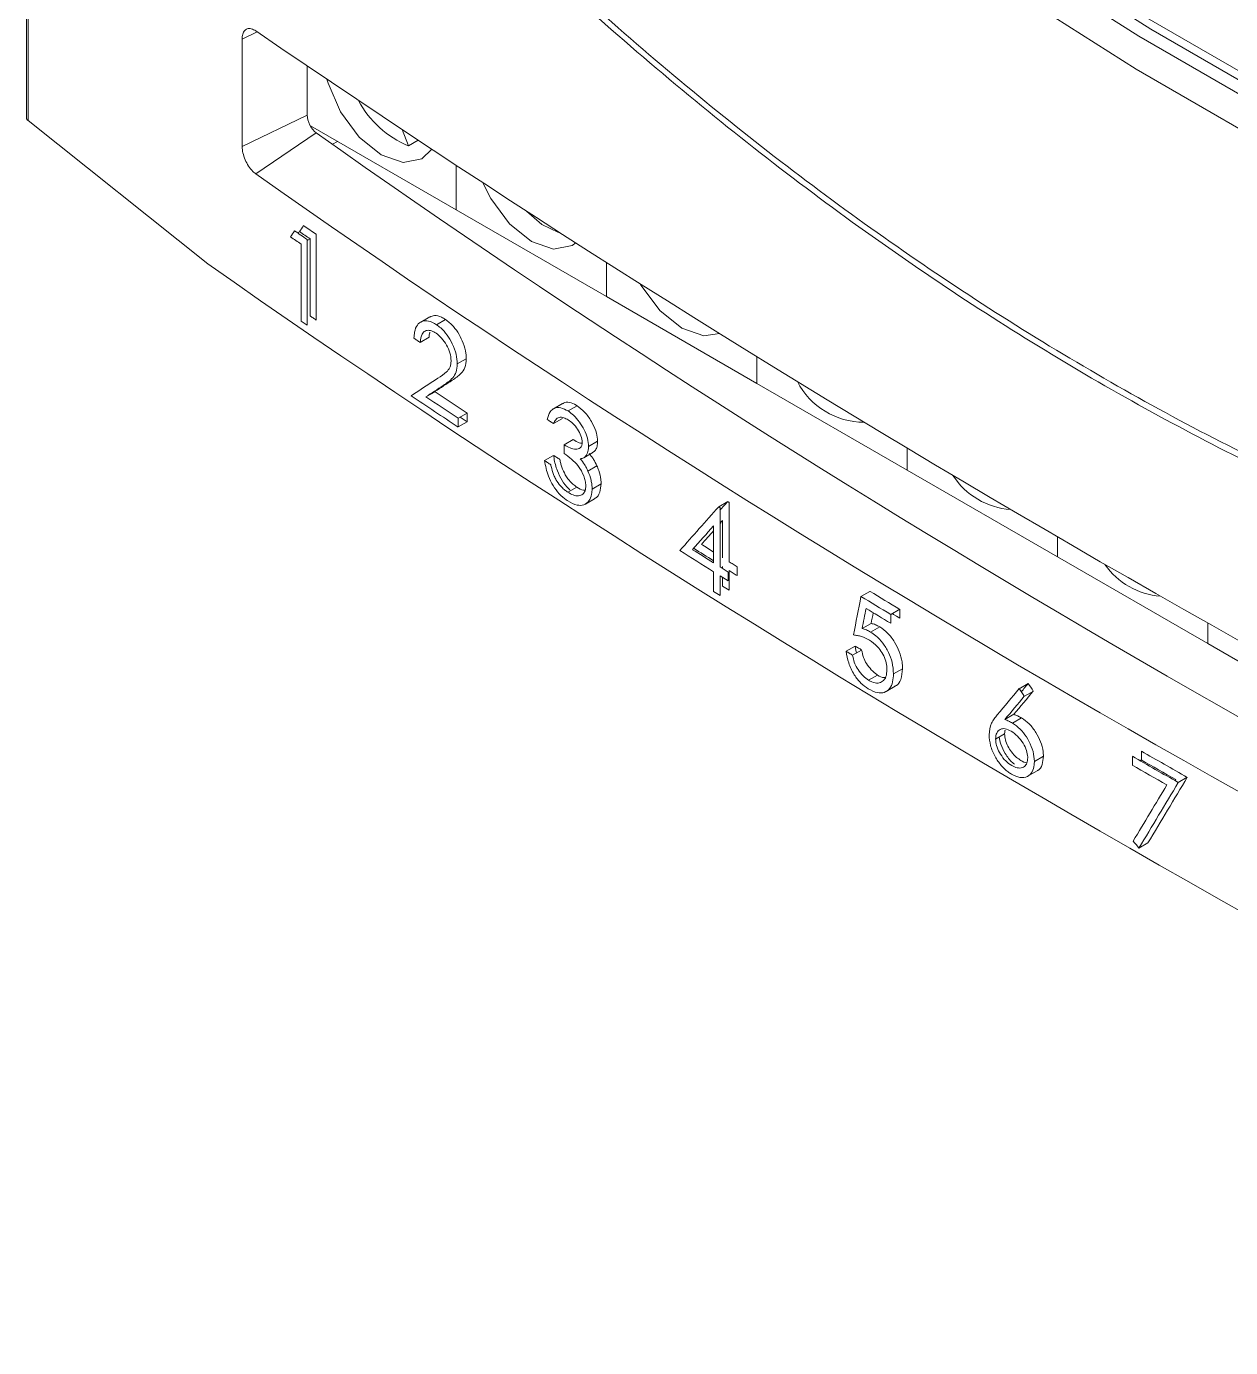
# Model space of a CAD drawing. Header units: millimetres. Extents: x -829 to 2887, y -460 to 1788.
# Drawn here: x 1915.82 to 1929.98, y 397.54 to 413.08 of the extents above; entities that cross this region are included whole.
import ezdxf

# ---------------------------------------------------------------- set-up
doc = ezdxf.new("R2010")
doc.units = ezdxf.units.MM

msp = doc.modelspace()

# ---------------------------------------------------------------- linework, layer by layer
at = {"color": 7, "linetype": 'Continuous', "lineweight": 15}
for p, q in [((1915.82, 420.62), (1915.82, 411.993)), ((1918.358, 412.931), (1918.358, 411.666)), ((1919.124, 412.614), (1919.124, 412.037)), ((1917.953, 410.287), (1915.842, 411.971)), ((1920.313, 411.674), (1920.238, 411.867)), ((1919.481, 411.727), (1919.42, 411.693)), ((1920.564, 409.663), (1920.458, 409.602)), ((1920.642, 409.571), (1920.748, 409.633)), ((1920.887, 409.109), (1920.994, 409.17)), ((1920.52, 408.722), (1920.626, 408.783)), ((1922.125, 408.643), (1922.019, 408.582)), ((1922.191, 408.556), (1922.297, 408.617)), ((1922.146, 408.158), (1922.252, 408.219)), ((1922.146, 408.158), (1922.146, 408.054)), ((1922.432, 408.138), (1922.538, 408.2)), ((1922.375, 408.006), (1922.482, 408.067)), ((1922.474, 407.638), (1922.58, 407.7)), ((1922.396, 407.461), (1922.502, 407.523)), ((1925.636, 406.373), (1925.742, 406.434)), ((1925.65, 405.996), (1925.756, 406.057)), ((1925.75, 405.955), (1925.857, 406.016)), ((1926.019, 405.463), (1926.125, 405.524)), ((1925.726, 405.388), (1925.832, 405.449)), ((1925.932, 405.256), (1926.038, 405.317)), ((1927.676, 404.434), (1927.782, 404.496)), ((1927.583, 404.251), (1927.708, 404.323)), ((1929.325, 404.21), (1929.341, 404.219))]:
    msp.add_line(p, q, dxfattribs=at)
at = {"color": 8, "linetype": 'Continuous', "lineweight": 15}
for p, q in [((1915.842, 420.585), (1915.842, 411.971)), ((1918.358, 412.931), (1918.526, 413.013)), ((1918.358, 411.666), (1919.124, 412.037)), ((1918.519, 411.345), (1919.229, 411.827)), ((1920.723, 408.856), (1920.829, 408.917))]:
    msp.add_line(p, q, dxfattribs=at)
at = {"color": 144, "linetype": 'Continuous', "lineweight": 0}
for p, q in [((1920.876, 410.921), (1919.16, 411.912)), ((1920.428, 411.741), (1920.313, 411.674)), ((1920.876, 411.445), (1920.876, 410.921)), ((1922.644, 409.901), (1920.876, 410.921)), ((1919.009, 410.651), (1919.034, 410.665)), ((1919.228, 410.635), (1919.228, 409.626)), ((1922.08, 410.654), (1922.076, 410.666)), ((1919.05, 410.519), (1919.05, 409.614)), ((1919.122, 410.56), (1919.156, 410.58)), ((1919.122, 409.565), (1919.122, 410.573)), ((1919.156, 409.675), (1919.156, 410.58)), ((1922.644, 410.303), (1922.644, 409.901)), ((1924.412, 408.881), (1922.644, 409.901)), ((1919.05, 409.614), (1919.122, 409.565)), ((1920.451, 409.363), (1920.557, 409.424)), ((1924.412, 409.194), (1924.412, 408.881)), ((1926.18, 407.86), (1924.412, 408.881)), ((1920.898, 408.471), (1921.004, 408.532)), ((1920.898, 408.368), (1920.898, 408.471)), ((1920.898, 408.368), (1921.004, 408.429)), ((1921.004, 408.532), (1921.004, 408.429)), ((1922.02, 408.408), (1922.126, 408.469)), ((1926.18, 408.119), (1926.18, 407.86)), ((1921.914, 407.972), (1922.02, 408.033)), ((1922.425, 407.849), (1922.531, 407.911)), ((1927.947, 406.84), (1926.18, 407.86)), ((1922.19, 407.6), (1922.296, 407.661)), ((1923.963, 407.429), (1924.069, 407.49)), ((1923.979, 406.721), (1923.979, 407.419)), ((1924.085, 407.481), (1924.085, 406.783)), ((1923.903, 407.206), (1923.903, 406.768)), ((1924.009, 406.83), (1924.009, 407.267)), ((1927.947, 407.075), (1927.947, 406.84)), ((1923.979, 406.721), (1924.075, 406.661)), ((1924.009, 406.702), (1924.009, 406.726)), ((1924.181, 406.722), (1924.181, 406.619)), ((1929.715, 405.82), (1927.947, 406.84)), ((1923.903, 406.665), (1923.903, 406.432)), ((1923.979, 406.385), (1923.979, 406.618)), ((1923.979, 406.618), (1924.075, 406.558)), ((1924.009, 406.494), (1924.009, 406.599)), ((1924.075, 406.558), (1924.075, 406.661)), ((1924.085, 406.679), (1924.085, 406.447)), ((1923.903, 406.432), (1923.979, 406.385)), ((1924.009, 406.494), (1924.085, 406.447)), ((1925.986, 406.162), (1926.092, 406.223)), ((1925.986, 406.058), (1925.986, 406.162)), ((1926.092, 406.223), (1926.092, 406.119)), ((1929.715, 406.061), (1929.715, 405.82)), ((1925.462, 405.729), (1925.568, 405.791)), ((1931.483, 404.799), (1929.715, 405.82)), ((1925.538, 405.683), (1925.644, 405.744)), ((1927.498, 405.289), (1927.604, 405.351)), ((1927.558, 405.2), (1927.664, 405.261)), ((1927.329, 404.927), (1927.435, 404.988)), ((1927.418, 404.884), (1927.524, 404.945)), ((1927.22, 404.696), (1927.326, 404.757)), ((1928.934, 404.451), (1928.934, 404.555)), ((1928.828, 404.493), (1928.828, 404.39)), ((1928.918, 404.442), (1928.934, 404.451)), ((1929.368, 404.185), (1929.474, 404.247)), ((1928.906, 403.414), (1929.012, 403.476))]:
    msp.add_line(p, q, dxfattribs=at)
at = {"color": 7, "linetype": 'Continuous', "lineweight": 15, "flags": 128}
for points in [[(1940.903, 407.909), (1939.085, 408.423), (1937.103, 409.1), (1935.103, 409.903), (1933.09, 410.83), (1931.07, 411.879), (1929.047, 413.047), (1927.026, 414.33), (1925.013, 415.727), (1923.013, 417.233), (1921.031, 418.844), (1919.071, 420.556)], [(1918.93, 420.475), (1920.889, 418.762), (1922.872, 417.151), (1924.872, 415.645), (1926.885, 414.249), (1928.905, 412.965), (1930.928, 411.797), (1932.949, 410.748), (1934.962, 409.821), (1936.962, 409.018), (1938.944, 408.341), (1940.903, 407.792)], [(1940.703, 408.111), (1938.781, 408.661), (1936.838, 409.333), (1934.877, 410.127), (1932.905, 411.04), (1930.925, 412.069), (1928.943, 413.213), (1926.964, 414.469), (1924.991, 415.833), (1923.031, 417.303), (1921.087, 418.874), (1919.165, 420.543)], [(1941.257, 407.28), (1939.236, 407.832), (1937.191, 408.519), (1935.126, 409.339), (1933.048, 410.29), (1930.961, 411.371), (1928.872, 412.577), (1926.785, 413.905), (1924.707, 415.353), (1922.642, 416.916), (1920.597, 418.59), (1918.577, 420.371)], [(1920.587, 411.636), (1920.47, 411.522), (1920.251, 411.48), (1919.992, 411.57), (1919.734, 411.778), (1919.514, 412.074), (1919.368, 412.412), (1919.355, 412.458)], [(1922.283, 410.533), (1922.238, 410.502), (1922.019, 410.459), (1921.76, 410.549), (1921.502, 410.758), (1921.282, 411.054), (1921.19, 411.24)], [(1923.974, 409.466), (1923.787, 409.439), (1923.528, 409.529), (1923.269, 409.738), (1923.05, 410.033), (1923.04, 410.052)], [(1921.004, 408.429), (1920.935, 408.475), (1920.921, 408.484)]]:
    msp.add_lwpolyline(points, dxfattribs=at)
at = {"color": 144, "linetype": 'Continuous', "lineweight": 0, "flags": 128}
for points in [[(1922.08, 410.654), (1921.884, 410.751), (1921.701, 410.908)], [(1919.228, 409.626), (1919.219, 409.632), (1919.21, 409.639), (1919.201, 409.645), (1919.192, 409.651), (1919.183, 409.657), (1919.174, 409.663), (1919.165, 409.669), (1919.156, 409.675)], [(1920.378, 409.412), (1920.387, 409.406), (1920.396, 409.4), (1920.405, 409.394), (1920.414, 409.387), (1920.424, 409.381), (1920.433, 409.375), (1920.442, 409.369), (1920.451, 409.363)], [(1921.946, 408.456), (1921.955, 408.45), (1921.964, 408.444), (1921.974, 408.438), (1921.983, 408.432), (1921.992, 408.426), (1922.001, 408.42), (1922.01, 408.414), (1922.02, 408.408)], [(1921.988, 407.924), (1921.979, 407.93), (1921.97, 407.936), (1921.96, 407.942), (1921.951, 407.948), (1921.942, 407.954), (1921.933, 407.96), (1921.923, 407.966), (1921.914, 407.972)], [(1922.02, 408.033), (1922.03, 408.027), (1922.039, 408.021), (1922.048, 408.015), (1922.057, 408.009), (1922.066, 408.003), (1922.076, 407.998), (1922.085, 407.992), (1922.094, 407.986)], [(1924.069, 407.49), (1924.071, 407.489), (1924.073, 407.488), (1924.075, 407.487), (1924.077, 407.485), (1924.079, 407.484), (1924.081, 407.483), (1924.083, 407.482), (1924.085, 407.481)], [(1923.979, 407.419), (1923.977, 407.421), (1923.975, 407.422), (1923.973, 407.423), (1923.971, 407.424), (1923.969, 407.425), (1923.967, 407.426), (1923.965, 407.428), (1923.963, 407.429)], [(1924.085, 406.783), (1924.097, 406.775), (1924.109, 406.767), (1924.121, 406.76), (1924.133, 406.752), (1924.145, 406.745), (1924.157, 406.737), (1924.169, 406.73), (1924.181, 406.722)], [(1924.181, 406.619), (1924.169, 406.626), (1924.157, 406.634), (1924.145, 406.641), (1924.133, 406.649), (1924.121, 406.657), (1924.109, 406.664), (1924.097, 406.672), (1924.085, 406.679)], [(1926.092, 406.119), (1926.056, 406.141), (1926.02, 406.163), (1926.005, 406.172)], [(1925.568, 405.791), (1925.577, 405.785), (1925.587, 405.779), (1925.596, 405.773), (1925.606, 405.767), (1925.615, 405.762), (1925.625, 405.756), (1925.635, 405.75), (1925.644, 405.744)], [(1925.538, 405.683), (1925.529, 405.689), (1925.519, 405.695), (1925.509, 405.7), (1925.5, 405.706), (1925.49, 405.712), (1925.481, 405.718), (1925.471, 405.724), (1925.462, 405.729)]]:
    msp.add_lwpolyline(points, dxfattribs=at)
at = {"color": 144, "linetype": 'Continuous', "lineweight": 0}
for centre, radius, start, end in [((1920.755, 412.749), 1.162, 207.7539, 247.5994), ((1982.883, 503.537), 112.728, 235.46381, 235.55472), ((1982.989, 503.598), 112.728, 235.46381, 235.55472), ((1998.201, 525.383), 140.051, 237.76851, 237.96015), ((2000.847, 529.709), 145.034, 237.84283, 237.95916), ((1992.723, 516.555), 129.552, 237.78961, 237.91261), ((1990.762, 513.528), 125.858, 237.83494, 237.91201), ((2000.194, 529.267), 143.83, 238.80466, 238.93974), ((2004.867, 537.231), 152.869, 240.21675, 240.45004), ((2004.068, 535.948), 151.464, 240.2147, 240.45016)]:
    msp.add_arc(centre, radius, start, end, dxfattribs=at)
at = {"color": 7, "linetype": 'Continuous', "lineweight": 15}
for centre, radius, start, end in [((1990.379, 514.349), 125.97, 235.44431, 235.51198), ((1990.485, 514.411), 125.97, 235.44431, 235.51198), ((1925.673, 409.308), 0.884, 207.342, 270.0299), ((1995.07, 520.316), 134.291, 236.19083, 236.47323), ((1995.51, 520.978), 134.89, 236.27906, 236.47168), ((1996.189, 522.104), 136.313, 236.28145, 236.47205), ((1927.458, 408.277), 0.882, 212.8268, 266.041), ((1929.224, 407.246), 0.872, 214.5666, 265.7449), ((2000.766, 530.196), 144.726, 238.77618, 238.93808), ((2001.586, 531.676), 146.523, 238.77866, 238.93858), ((2000.988, 530.448), 145.251, 240.21161, 240.3965), ((2006.342, 539.713), 155.845, 240.2179, 240.39022)]:
    msp.add_arc(centre, radius, start, end, dxfattribs=at)
for centre, major_axis, ratio, start_param, end_param in [((2040.834, 460.307), (158.827, -11.089), 0.524922, 3.87081, 4.056439), ((2040.834, 481.235), (157.721, 13.114), 0.625176, 3.781651, 3.964216), ((2040.834, 481.235), (158.719, 13.197), 0.625176, 3.78224, 3.967869), ((2040.834, 465.771), (158.926, -2.824), 0.565072, 3.83862, 4.035443), ((2040.728, 478.875), (158.91, 98.02), 0.028161, 2.409776, 2.412797), ((2040.834, 478.81), (158.91, 98.03), 0.028204, 2.409152, 2.411101), ((2040.728, 478.749), (158.91, 98.03), 0.028204, 2.409152, 2.411101), ((2040.834, 477.253), (157.549, 137.975), 0.151739, 2.263875, 2.264717), ((2040.728, 477.192), (157.549, 137.975), 0.151739, 2.263875, 2.268119), ((2040.728, 485.087), (127.985, 571.084), 0.165007, 1.745936, 1.746733), ((2040.728, 484.657), (127.961, 571.864), 0.164838, 1.74514, 1.745559), ((2040.834, 484.718), (127.961, 571.864), 0.164838, 1.745338, 1.745559), ((2040.834, 471.237), (157.033, 146.103), 0.167709, 2.208977, 2.209711), ((2040.728, 471.176), (157.033, 146.103), 0.167709, 2.208977, 2.211296), ((2040.728, 471.015), (157.031, 146.14), 0.167777, 2.208338, 2.21039), ((2040.834, 471.076), (157.031, 146.14), 0.167777, 2.208338, 2.21039), ((2040.834, 467.414), (152.71, 196.234), 0.22442, 2.066367, 2.070451), ((2040.728, 467.549), (152.716, 196.174), 0.224384, 2.067682, 2.071188), ((2040.728, 467.353), (152.71, 196.234), 0.22442, 2.066367, 2.070451)]:
    msp.add_ellipse(centre, major_axis=major_axis, ratio=ratio, start_param=start_param, end_param=end_param, dxfattribs=at)
at = {"color": 144, "linetype": 'Continuous', "lineweight": 0}
for centre, major_axis, ratio, start_param, end_param in [((2040.728, 489.421), (155.035, 171.523), 0.203971, 2.221552, 2.22201), ((2040.834, 489.482), (155.035, 171.523), 0.203971, 2.221552, 2.22201), ((2040.728, 477.041), (157.543, 138.068), 0.151936, 2.264168, 2.266486), ((2040.834, 477.102), (157.543, 138.068), 0.151936, 2.264168, 2.264455), ((2040.834, 477.102), (157.543, 138.068), 0.151936, 2.265153, 2.266486), ((2040.834, 468.963), (-120.584, 161.415), 0.641416, 1.487296, 1.487833), ((2040.728, 468.902), (-120.584, 161.415), 0.641416, 1.487296, 1.487833), ((2040.728, 468.97), (136.084, -116.734), 0.703342, 4.474235, 4.474837)]:
    msp.add_ellipse(centre, major_axis=major_axis, ratio=ratio, start_param=start_param, end_param=end_param, dxfattribs=at)
at = {"color": 8, "linetype": 'Continuous', "lineweight": 15}
for points, knots in [([(1942.668, 405.087), (1941.804, 405.09), (1940.07, 405.095), (1937.406, 405.46), (1934.703, 406.109), (1932.036, 407.061), (1929.439, 408.287), (1926.916, 409.776), (1924.432, 411.553), (1922.258, 413.397), (1920.395, 415.199), (1918.823, 416.884), (1917.297, 418.671), (1916.328, 419.945), (1915.842, 420.585)], [0, 0, 0, 0, 0.0919734, 0.1845282, 0.2790009, 0.3741779, 0.4640283, 0.5545162, 0.6470118, 0.7401933, 0.8048598, 0.8695277, 0.9345204, 1, 1, 1, 1]), ([(1915.886, 420.637), (1916.365, 420.007), (1917.324, 418.745), (1918.84, 416.966), (1920.416, 415.274), (1922.255, 413.493), (1924.384, 411.68), (1926.831, 409.916), (1929.377, 408.398), (1931.988, 407.16), (1934.632, 406.212), (1937.299, 405.559), (1939.991, 405.177), (1941.77, 405.171), (1942.663, 405.168)], [0, 0, 0, 0, 0.064576, 0.129456, 0.194335, 0.259814, 0.349674, 0.440157, 0.532637, 0.625816, 0.717712, 0.810266, 0.904809, 1, 1, 1, 1])]:
    msp.add_open_spline(points, degree=3, knots=knots, dxfattribs=at)
at = {"color": 7, "linetype": 'Continuous', "lineweight": 15}
for points, knots in [([(1918.519, 413.026), (1918.501, 413.037), (1918.464, 413.057), (1918.415, 413.055), (1918.379, 413.027), (1918.36, 412.982), (1918.358, 412.945), (1918.358, 412.931)], [0, 0, 0, 0, 0.2167925, 0.4337865, 0.6503452, 0.8660329, 1, 1, 1, 1]), ([(1919.124, 412.037), (1919.124, 412.001), (1919.135, 411.958), (1919.174, 411.881), (1919.201, 411.847), (1919.229, 411.827)], [0, 0, 0, 0, 0.5, 0.5, 1, 1, 1, 1]), ([(1915.842, 411.971), (1915.837, 411.975), (1915.827, 411.983), (1915.82, 411.991), (1915.821, 411.993), (1915.821, 411.993)], [0, 0, 0, 0, 0.384159, 0.767361, 1, 1, 1, 1]), ([(1918.358, 411.666), (1918.359, 411.641), (1918.363, 411.592), (1918.391, 411.511), (1918.432, 411.435), (1918.477, 411.378), (1918.507, 411.354), (1918.519, 411.345)], [0, 0, 0, 0, 0.214323, 0.428903, 0.643957, 0.85993, 1, 1, 1, 1]), ([(1920.566, 409.659), (1920.583, 409.668), (1920.622, 409.687), (1920.689, 409.669), (1920.733, 409.642), (1920.748, 409.633)], [0, 0, 0, 0, 0.34233, 0.779933, 1, 1, 1, 1]), ([(1920.642, 409.571), (1920.611, 409.589), (1920.549, 409.624), (1920.471, 409.616), (1920.413, 409.57), (1920.384, 409.497), (1920.38, 409.436), (1920.378, 409.412)], [0, 0, 0, 0, 0.219926, 0.441897, 0.637299, 0.852131, 1, 1, 1, 1]), ([(1920.887, 409.109), (1920.885, 409.146), (1920.88, 409.221), (1920.834, 409.343), (1920.771, 409.453), (1920.703, 409.528), (1920.659, 409.559), (1920.642, 409.571)], [0, 0, 0, 0, 0.223223, 0.448202, 0.658167, 0.867193, 1, 1, 1, 1]), ([(1920.748, 409.633), (1920.781, 409.608), (1920.839, 409.563), (1920.911, 409.459), (1920.963, 409.35), (1920.99, 409.249), (1920.993, 409.191), (1920.994, 409.17)], [0, 0, 0, 0, 0.254074, 0.451379, 0.64818, 0.87053, 1, 1, 1, 1]), ([(1920.451, 409.363), (1920.456, 409.399), (1920.464, 409.457), (1920.508, 409.501), (1920.557, 409.509), (1920.603, 409.493), (1920.63, 409.476), (1920.638, 409.471)], [0, 0, 0, 0, 0.320994, 0.522019, 0.72347, 0.916229, 1, 1, 1, 1]), ([(1920.567, 409.484), (1920.566, 409.481), (1920.559, 409.465), (1920.558, 409.443), (1920.557, 409.424)], [0, 0, 0, 0, 0.1626134, 1, 1, 1, 1]), ([(1920.723, 408.856), (1920.743, 408.869), (1920.782, 408.896), (1920.836, 408.943), (1920.88, 409.008), (1920.885, 409.076), (1920.887, 409.109)], [0, 0, 0, 0, 0.2513342, 0.5028604, 0.7561686, 1, 1, 1, 1]), ([(1920.994, 409.17), (1920.99, 409.133), (1920.984, 409.059), (1920.92, 408.98), (1920.864, 408.941), (1920.829, 408.917)], [0, 0, 0, 0, 0.273465, 0.547759, 1, 1, 1, 1]), ([(1922.191, 408.556), (1922.162, 408.571), (1922.104, 408.602), (1922.031, 408.595), (1921.973, 408.548), (1921.955, 408.489), (1921.946, 408.456)], [0, 0, 0, 0, 0.244571, 0.491062, 0.716485, 1, 1, 1, 1]), ([(1922.127, 408.64), (1922.131, 408.643), (1922.15, 408.663), (1922.207, 408.66), (1922.263, 408.638), (1922.293, 408.619), (1922.297, 408.617)], [0, 0, 0, 0, 0.088989, 0.525234, 0.945879, 1, 1, 1, 1]), ([(1922.297, 408.617), (1922.327, 408.594), (1922.388, 408.547), (1922.467, 408.44), (1922.519, 408.326), (1922.536, 408.245), (1922.538, 408.207), (1922.538, 408.2)], [0, 0, 0, 0, 0.254823, 0.511253, 0.745007, 0.948291, 1, 1, 1, 1]), ([(1922.02, 408.408), (1922.028, 408.424), (1922.044, 408.456), (1922.084, 408.486), (1922.137, 408.482), (1922.175, 408.461), (1922.192, 408.452)], [0, 0, 0, 0, 0.252631, 0.5070953, 0.779329, 1, 1, 1, 1]), ([(1922.432, 408.138), (1922.429, 408.17), (1922.423, 408.233), (1922.383, 408.336), (1922.325, 408.429), (1922.259, 408.506), (1922.212, 408.54), (1922.191, 408.556)], [0, 0, 0, 0, 0.202744, 0.406057, 0.609985, 0.819351, 1, 1, 1, 1]), ([(1922.358, 408.186), (1922.357, 408.173), (1922.356, 408.159), (1922.348, 408.137), (1922.342, 408.129), (1922.321, 408.109), (1922.301, 408.105), (1922.26, 408.107), (1922.238, 408.112), (1922.192, 408.13), (1922.169, 408.143), (1922.146, 408.158)], [0, 0, 0, 0, 0.125, 0.125, 0.25, 0.25, 0.5, 0.5, 0.75, 0.75, 1, 1, 1, 1]), ([(1922.252, 408.219), (1922.276, 408.204), (1922.312, 408.181), (1922.345, 408.178), (1922.356, 408.177)], [0, 0, 0, 0, 0.656951, 1, 1, 1, 1]), ([(1922.335, 407.993), (1922.349, 407.996), (1922.381, 408.004), (1922.417, 408.043), (1922.431, 408.095), (1922.431, 408.13), (1922.432, 408.138)], [0, 0, 0, 0, 0.252338, 0.577406, 0.895748, 1, 1, 1, 1]), ([(1922.538, 408.2), (1922.537, 408.179), (1922.534, 408.139), (1922.515, 408.092), (1922.492, 408.077), (1922.48, 408.069)], [0, 0, 0, 0, 0.337193, 0.676531, 1, 1, 1, 1]), ([(1921.914, 407.972), (1921.926, 407.911), (1921.944, 407.812), (1922.013, 407.675), (1922.086, 407.577), (1922.148, 407.524), (1922.182, 407.501), (1922.189, 407.497)], [0, 0, 0, 0, 0.331837, 0.538661, 0.745648, 0.951471, 1, 1, 1, 1]), ([(1922.21, 407.63), (1922.205, 407.634), (1922.172, 407.66), (1922.119, 407.738), (1922.057, 407.861), (1922.031, 407.964), (1922.022, 408.022), (1922.02, 408.033)], [0, 0, 0, 0, 0.049587, 0.314112, 0.578668, 0.920434, 1, 1, 1, 1]), ([(1922.474, 407.638), (1922.473, 407.655), (1922.472, 407.688), (1922.46, 407.759), (1922.439, 407.813), (1922.425, 407.849)], [0, 0, 0, 0, 0.251318, 0.503187, 1, 1, 1, 1]), ([(1922.531, 407.911), (1922.538, 407.892), (1922.56, 407.839), (1922.578, 407.765), (1922.579, 407.716), (1922.58, 407.7)], [0, 0, 0, 0, 0.251611, 0.747177, 1, 1, 1, 1]), ([(1922.4, 407.677), (1922.398, 407.656), (1922.395, 407.614), (1922.363, 407.572), (1922.315, 407.552), (1922.253, 407.563), (1922.21, 407.588), (1922.19, 407.6)], [0, 0, 0, 0, 0.178091, 0.356947, 0.579371, 0.800765, 1, 1, 1, 1]), ([(1922.296, 407.661), (1922.322, 407.644), (1922.356, 407.622), (1922.385, 407.624), (1922.392, 407.624)], [0, 0, 0, 0, 0.776316, 1, 1, 1, 1]), ([(1922.58, 407.7), (1922.576, 407.665), (1922.569, 407.594), (1922.535, 407.537), (1922.505, 407.528), (1922.5, 407.527)], [0, 0, 0, 0, 0.451565, 0.90481, 1, 1, 1, 1]), ([(1922.189, 407.497), (1922.226, 407.477), (1922.293, 407.441), (1922.381, 407.446), (1922.439, 407.493), (1922.47, 407.562), (1922.473, 407.618), (1922.474, 407.638)], [0, 0, 0, 0, 0.255909, 0.465916, 0.676765, 0.878652, 1, 1, 1, 1]), ([(1925.75, 405.955), (1925.742, 405.96), (1925.725, 405.97), (1925.691, 405.984), (1925.667, 405.991), (1925.65, 405.996)], [0, 0, 0, 0, 0.25044, 0.501075, 1, 1, 1, 1]), ([(1926.019, 405.463), (1926.016, 405.508), (1926.011, 405.589), (1925.962, 405.718), (1925.895, 405.829), (1925.82, 405.909), (1925.77, 405.942), (1925.75, 405.955)], [0, 0, 0, 0, 0.250907, 0.454492, 0.658053, 0.862826, 1, 1, 1, 1]), ([(1925.756, 406.057), (1925.764, 406.055), (1925.781, 406.051), (1925.814, 406.039), (1925.84, 406.025), (1925.857, 406.016)], [0, 0, 0, 0, 0.250585, 0.501075, 1, 1, 1, 1]), ([(1925.857, 406.016), (1925.888, 405.994), (1925.952, 405.95), (1926.033, 405.843), (1926.092, 405.724), (1926.122, 405.615), (1926.124, 405.551), (1926.125, 405.524)], [0, 0, 0, 0, 0.218407, 0.438826, 0.635678, 0.84545, 1, 1, 1, 1]), ([(1925.584, 405.71), (1925.581, 405.722), (1925.572, 405.749), (1925.569, 405.776), (1925.568, 405.791)], [0, 0, 0, 0, 0.428191, 1, 1, 1, 1]), ([(1925.737, 405.86), (1925.769, 405.837), (1925.822, 405.8), (1925.885, 405.715), (1925.924, 405.635), (1925.941, 405.565), (1925.942, 405.527), (1925.942, 405.513)], [0, 0, 0, 0, 0.3072, 0.502442, 0.697705, 0.887169, 1, 1, 1, 1]), ([(1925.462, 405.729), (1925.469, 405.684), (1925.484, 405.592), (1925.55, 405.457), (1925.633, 405.349), (1925.693, 405.308), (1925.721, 405.288)], [0, 0, 0, 0, 0.271169, 0.545147, 0.778269, 1, 1, 1, 1]), ([(1925.726, 405.388), (1925.704, 405.404), (1925.659, 405.437), (1925.603, 405.507), (1925.562, 405.583), (1925.545, 405.641), (1925.54, 405.674), (1925.538, 405.683)], [0, 0, 0, 0, 0.253899, 0.508751, 0.712349, 0.91562, 1, 1, 1, 1]), ([(1925.644, 405.744), (1925.65, 405.715), (1925.66, 405.662), (1925.702, 405.579), (1925.757, 405.508), (1925.804, 405.467), (1925.829, 405.451), (1925.832, 405.449)], [0, 0, 0, 0, 0.253369, 0.459823, 0.710624, 0.968856, 1, 1, 1, 1]), ([(1925.942, 405.513), (1925.94, 405.484), (1925.936, 405.425), (1925.895, 405.373), (1925.837, 405.35), (1925.778, 405.36), (1925.739, 405.381), (1925.726, 405.388)], [0, 0, 0, 0, 0.226137, 0.454571, 0.654707, 0.885962, 1, 1, 1, 1]), ([(1926.125, 405.524), (1926.121, 405.48), (1926.112, 405.4), (1926.074, 405.333), (1926.042, 405.323), (1926.036, 405.322)], [0, 0, 0, 0, 0.499315, 0.910483, 1, 1, 1, 1]), ([(1925.721, 405.288), (1925.758, 405.269), (1925.826, 405.234), (1925.914, 405.239), (1925.976, 405.287), (1926.013, 405.363), (1926.017, 405.431), (1926.019, 405.463)], [0, 0, 0, 0, 0.23182, 0.428455, 0.625416, 0.820072, 1, 1, 1, 1]), ([(1925.832, 405.449), (1925.858, 405.434), (1925.89, 405.416), (1925.917, 405.42), (1925.922, 405.42)], [0, 0, 0, 0, 0.806201, 1, 1, 1, 1]), ([(1927.676, 404.434), (1927.673, 404.472), (1927.667, 404.548), (1927.617, 404.668), (1927.549, 404.774), (1927.479, 404.845), (1927.434, 404.874), (1927.418, 404.884)], [0, 0, 0, 0, 0.229673, 0.461459, 0.665841, 0.882918, 1, 1, 1, 1]), ([(1927.524, 404.945), (1927.555, 404.924), (1927.617, 404.881), (1927.696, 404.777), (1927.754, 404.664), (1927.779, 404.567), (1927.781, 404.514), (1927.782, 404.496)], [0, 0, 0, 0, 0.228204, 0.45832, 0.667923, 0.8856, 1, 1, 1, 1]), ([(1927.22, 404.696), (1927.221, 404.709), (1927.221, 404.723), (1927.226, 404.747), (1927.229, 404.758), (1927.243, 404.787), (1927.257, 404.801), (1927.291, 404.819), (1927.311, 404.821), (1927.355, 404.813), (1927.379, 404.803), (1927.402, 404.79)], [0, 0, 0, 0, 0.125, 0.125, 0.25, 0.25, 0.5, 0.5, 0.75, 0.75, 1, 1, 1, 1]), ([(1927.331, 404.801), (1927.331, 404.799), (1927.326, 404.788), (1927.326, 404.772), (1927.326, 404.757)], [0, 0, 0, 0, 0.111594, 1, 1, 1, 1]), ([(1927.402, 404.79), (1927.428, 404.772), (1927.479, 404.737), (1927.543, 404.652), (1927.586, 404.565), (1927.597, 404.505), (1927.598, 404.479), (1927.598, 404.474)], [0, 0, 0, 0, 0.263053, 0.528957, 0.761278, 0.963139, 1, 1, 1, 1]), ([(1927.405, 404.284), (1927.439, 404.268), (1927.508, 404.236), (1927.596, 404.249), (1927.653, 404.304), (1927.674, 404.373), (1927.675, 404.42), (1927.676, 404.434)], [0, 0, 0, 0, 0.24378, 0.489201, 0.709351, 0.911207, 1, 1, 1, 1]), ([(1927.782, 404.496), (1927.778, 404.461), (1927.772, 404.391), (1927.739, 404.335), (1927.71, 404.326), (1927.707, 404.325)], [0, 0, 0, 0, 0.468893, 0.942303, 1, 1, 1, 1])]:
    msp.add_open_spline(points, degree=3, knots=knots, dxfattribs=at)
at = {"color": 144, "linetype": 'Continuous', "lineweight": 0}
for points, knots in [([(1920.638, 409.471), (1920.661, 409.455), (1920.683, 409.437), (1920.725, 409.389), (1920.744, 409.362), (1920.777, 409.302), (1920.791, 409.271), (1920.81, 409.208), (1920.814, 409.177), (1920.815, 409.149)], [0, 0, 0, 0, 0.25, 0.25, 0.5, 0.5, 0.75, 0.75, 1, 1, 1, 1]), ([(1920.815, 409.149), (1920.814, 409.134), (1920.813, 409.119), (1920.809, 409.092), (1920.805, 409.079), (1920.79, 409.046), (1920.776, 409.029), (1920.73, 408.987), (1920.696, 408.964), (1920.661, 408.942)], [0, 0, 0, 0, 0.125, 0.125, 0.25, 0.25, 0.5, 0.5, 1, 1, 1, 1]), ([(1922.192, 408.452), (1922.211, 408.438), (1922.231, 408.424), (1922.268, 408.387), (1922.286, 408.366), (1922.318, 408.317), (1922.332, 408.292), (1922.352, 408.238), (1922.357, 408.211), (1922.358, 408.186)], [0, 0, 0, 0, 0.25, 0.25, 0.5, 0.5, 0.75, 0.75, 1, 1, 1, 1]), ([(1922.094, 407.986), (1922.097, 407.97), (1922.104, 407.94), (1922.122, 407.879), (1922.144, 407.834), (1922.158, 407.804)], [0, 0, 0, 0, 0.251418, 0.503172, 1, 1, 1, 1]), ([(1922.146, 408.054), (1922.175, 408.034), (1922.203, 408.013), (1922.26, 407.965), (1922.288, 407.938), (1922.338, 407.871), (1922.36, 407.832), (1922.383, 407.773), (1922.389, 407.753), (1922.398, 407.714), (1922.399, 407.696), (1922.4, 407.677)], [0, 0, 0, 0, 0.25, 0.25, 0.5, 0.5, 0.75, 0.75, 0.875, 0.875, 1, 1, 1, 1]), ([(1922.425, 407.849), (1922.419, 407.862), (1922.407, 407.888), (1922.378, 407.938), (1922.352, 407.971), (1922.335, 407.993)], [0, 0, 0, 0, 0.251043, 0.502756, 1, 1, 1, 1]), ([(1922.441, 408.054), (1922.45, 408.043), (1922.467, 408.022), (1922.499, 407.975), (1922.518, 407.936), (1922.531, 407.911)], [0, 0, 0, 0, 0.251077, 0.502751, 1, 1, 1, 1]), ([(1922.052, 407.743), (1922.044, 407.758), (1922.021, 407.802), (1922.001, 407.864), (1921.991, 407.909), (1921.988, 407.924)], [0, 0, 0, 0, 0.2521323, 0.7500017, 1, 1, 1, 1]), ([(1922.158, 407.804), (1922.168, 407.789), (1922.195, 407.748), (1922.243, 407.698), (1922.28, 407.672), (1922.296, 407.661)], [0, 0, 0, 0, 0.2513247, 0.6763237, 1, 1, 1, 1]), ([(1922.19, 407.6), (1922.178, 407.608), (1922.153, 407.625), (1922.108, 407.666), (1922.075, 407.708), (1922.055, 407.739), (1922.052, 407.743)], [0, 0, 0, 0, 0.251028, 0.50239, 0.927915, 1, 1, 1, 1]), ([(1925.549, 405.922), (1925.564, 405.92), (1925.594, 405.915), (1925.656, 405.9), (1925.704, 405.876), (1925.737, 405.86)], [0, 0, 0, 0, 0.250542, 0.501123, 1, 1, 1, 1]), ([(1927.239, 404.981), (1927.227, 404.966), (1927.203, 404.936), (1927.159, 404.868), (1927.149, 404.794), (1927.143, 404.745)], [0, 0, 0, 0, 0.251463, 0.503201, 1, 1, 1, 1]), ([(1927.418, 404.884), (1927.411, 404.888), (1927.396, 404.896), (1927.366, 404.912), (1927.344, 404.921), (1927.329, 404.927)], [0, 0, 0, 0, 0.250242, 0.50067, 1, 1, 1, 1]), ([(1927.435, 404.988), (1927.442, 404.985), (1927.457, 404.979), (1927.487, 404.966), (1927.509, 404.953), (1927.524, 404.945)], [0, 0, 0, 0, 0.25026, 0.500564, 1, 1, 1, 1]), ([(1927.143, 404.745), (1927.146, 404.704), (1927.154, 404.622), (1927.207, 404.493), (1927.282, 404.385), (1927.351, 404.318), (1927.392, 404.292), (1927.405, 404.284)], [0, 0, 0, 0, 0.24105, 0.483589, 0.700992, 0.906632, 1, 1, 1, 1]), ([(1927.409, 404.385), (1927.385, 404.402), (1927.337, 404.435), (1927.277, 404.514), (1927.235, 404.597), (1927.221, 404.659), (1927.221, 404.689), (1927.22, 404.696)], [0, 0, 0, 0, 0.252, 0.506744, 0.73194, 0.933872, 1, 1, 1, 1]), ([(1927.441, 404.401), (1927.433, 404.407), (1927.393, 404.437), (1927.333, 404.521), (1927.28, 404.627), (1927.266, 404.692), (1927.26, 404.719)], [0, 0, 0, 0, 0.090506, 0.446261, 0.768798, 1, 1, 1, 1]), ([(1927.326, 404.757), (1927.328, 404.734), (1927.332, 404.687), (1927.363, 404.611), (1927.408, 404.539), (1927.461, 404.481), (1927.499, 404.457), (1927.515, 404.446)], [0, 0, 0, 0, 0.201845, 0.404785, 0.599728, 0.830966, 1, 1, 1, 1]), ([(1927.598, 404.474), (1927.596, 404.453), (1927.592, 404.411), (1927.559, 404.369), (1927.508, 404.351), (1927.453, 404.361), (1927.42, 404.379), (1927.409, 404.385)], [0, 0, 0, 0, 0.1999582, 0.4010819, 0.6470058, 0.8834361, 1, 1, 1, 1]), ([(1927.515, 404.446), (1927.54, 404.431), (1927.566, 404.416), (1927.588, 404.419), (1927.589, 404.419)], [0, 0, 0, 0, 0.953511, 1, 1, 1, 1])]:
    msp.add_open_spline(points, degree=3, knots=knots, dxfattribs=at)

doc.saveas('drawing.dxf')
